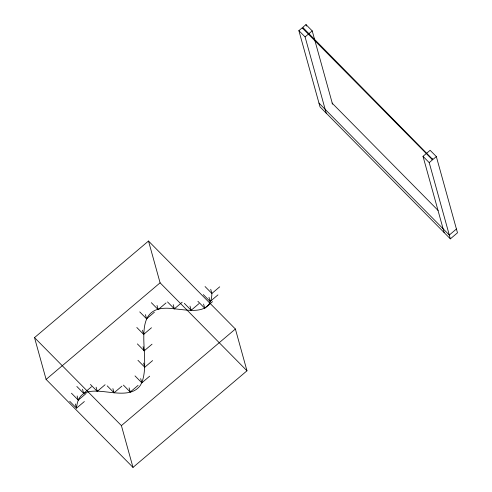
<?xml version="1.0" encoding="UTF-8"?>
<svg xmlns="http://www.w3.org/2000/svg" width="492" height="492" viewBox="0 0 492 492"><rect width="100%" height="100%" fill="white"/><g stroke="black" fill="none" stroke-linecap="round" stroke-linejoin="round"><path stroke-width="0.74" d="M302.777 28.487L303.312 27.964L432.302 159.014L431.908 159.248L302.814 28.53L303.312 27.964M444.153 232.568L423.009 156.333L430.131 150.294L436.336 156.579L457.48 232.814L450.358 238.854L320.021 106.875L298.878 30.639L306.006 24.6L312.211 30.885L332.531 104.163M326.227 113.16L305.089 36.925L312.211 30.885M34.52 337.623L148.498 241.031L235.391 329.013L246.978 370.802L133 467.4L46.107 379.412L34.52 337.623L121.407 425.611L133 467.4M46.107 379.412L160.091 282.82L148.498 241.031M139.746 311.903L146.573 318.816L154.408 312.174M151.339 302.691L158.166 309.603L166.001 302.961M136.813 327.488L143.639 334.4L151.475 327.758M69.704 401.257L76.531 408.169C79.335 372.942 124.716 406.847 140.257 385.507C154.98 360.974 123.664 301.479 174.359 308.841L182.194 302.205M76.844 386.466L83.671 393.379L91.506 386.743M71.457 393.213L78.283 400.125L86.118 393.483M184.322 303.355L191.148 310.267L198.989 303.625M84.366 401.527L76.531 408.169L75.368 403.993M137.379 343.902L144.205 350.814L152.04 344.179M219.715 286.824L211.88 293.466C211.72 315.679 189.1 310.083 174.359 308.841L167.526 301.928M90.43 384.449L97.262 391.361L105.097 384.726M203.301 294.597L210.127 301.51L217.962 294.868M197.913 301.338L204.74 308.25L212.575 301.608M107.225 385.876L114.052 392.788L121.893 386.146M137.945 360.316L144.771 367.229L152.606 360.593M123.418 385.113L130.245 392.026L138.08 385.39M135.011 375.906L141.837 382.819L149.673 376.177M450.358 238.854L429.215 162.618L436.336 156.579M121.407 425.611L235.391 329.013M456.428 229.014L449.301 235.053L318.97 103.074M432.4 158.688L431.908 159.248M298.878 30.639L305.089 36.925M423.009 156.333L429.215 162.618M332.02 103.037L438.114 210.471M205.053 286.547L211.88 293.466L210.724 289.284M160.091 282.82L246.978 370.802M306.006 24.6L306.418 26.082M208.971 297.328L210.127 301.51M203.583 304.074L204.74 308.25M189.992 306.092L191.148 310.267M173.196 304.665L174.359 308.841M157.01 305.427L158.166 309.603M145.417 314.634L146.573 318.816M142.477 330.224L143.639 334.4M143.049 346.639L144.205 350.814M143.615 363.053L144.771 367.229M140.681 378.637L141.837 382.819M129.082 387.85L130.245 392.026M112.896 388.612L114.052 392.788M96.1 387.186L97.262 391.361M82.508 389.203L83.671 393.379M77.127 395.949L78.283 400.125"/></g></svg>
